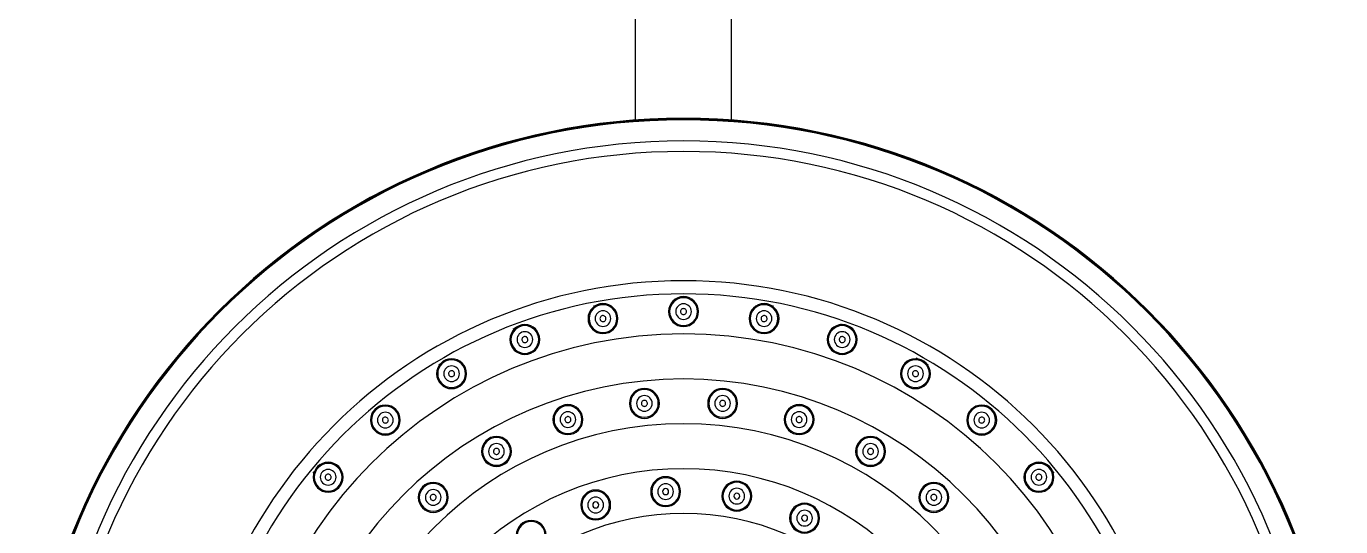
# Model space of a CAD drawing. Header units: millimetres. Extents: x 346859 to 753976, y -86090 to 5333.
# Drawn here: x 406480.4 to 406700, y -20416.9 to -20333.2 of the extents above; entities that cross this region are included whole.
import ezdxf

# ---------------------------------------------------------------- set-up
doc = ezdxf.new("R2010")
doc.units = ezdxf.units.MM
doc.header["$LTSCALE"] = 60
doc.layers.add('CO-BATH', color=6, linetype='Continuous')
doc.layers.add('F-HAT', color=251, linetype='Continuous')

# ---------------------------------------------------------------- blocks, each defined once
blk = doc.blocks.new('FFFFFEREREW')
at = {"layer": 'F-HAT'}
for p, q in [((287019.92, 71095.03), (287019.92, 71321.5)), ((287035.92, 71095.03), (287035.92, 71321.5)), ((287008.79, 71047.28), (287008.74, 71047.45)), ((287009.97, 71042.88), (287009.91, 71043.09)), ((287017.49, 71034.12), (287017.54, 71033.93)), ((287018.62, 71029.9), (287018.67, 71029.72))]:
    blk.add_line(p, q, dxfattribs=at)
for centre, radius in [((287027.92, 70985.52), 109.79), ((287027.92, 70985.52), 109.68), ((287027.92, 70985.52), 109.53), ((287027.92, 70985.52), 106.01), ((287027.92, 70985.52), 104.26), ((287027.92, 70985.52), 82.66), ((287027.92, 70985.52), 80.46), ((287027.92, 71063.02), 2.5), ((287027.92, 71063.02), 2.32), ((287014.47, 71061.85), 2.5), ((287014.47, 71061.85), 2.32), ((287014.47, 71061.85), 1.31), ((287027.92, 71063.02), 1.31), ((287041.38, 71061.85), 2.5), ((287041.38, 71061.85), 2.32), ((287041.38, 71061.85), 1.31), ((287001.42, 71058.35), 2.5), ((287054.43, 71058.35), 2.5), ((287027.92, 70985.52), 73.76), ((287001.42, 71058.35), 2.32), ((287001.42, 71058.35), 1.31), ((287054.43, 71058.35), 2.32), ((287054.43, 71058.35), 1.31), ((286989.17, 71052.64), 2.5), ((286989.17, 71052.64), 2.32), ((287066.67, 71052.64), 2.5), ((287066.67, 71052.64), 2.32), ((286989.17, 71052.64), 1.31), ((287066.67, 71052.64), 1.31), ((287027.92, 70985.52), 66.24), ((287021.39, 71047.68), 2.5), ((287021.39, 71047.68), 2.32), ((287034.46, 71047.68), 2.5), ((287034.46, 71047.68), 2.32), ((287021.39, 71047.68), 1.31), ((287034.46, 71047.68), 1.31), ((286978.11, 71044.89), 2.5), ((286978.11, 71044.89), 2.32), ((286978.11, 71044.89), 1.31), ((287008.61, 71044.97), 2.5), ((287008.61, 71044.97), 2.32), ((287008.61, 71044.97), 1.31), ((287047.24, 71044.97), 2.5), ((287047.24, 71044.97), 2.32), ((287047.24, 71044.97), 1.31), ((287077.74, 71044.89), 2.5), ((287077.74, 71044.89), 2.32), ((287077.74, 71044.89), 1.31), ((287027.92, 70985.52), 58.76), ((286996.67, 71039.65), 2.5), ((286996.67, 71039.65), 2.32), ((287059.17, 71039.65), 2.5), ((287059.17, 71039.65), 2.32), ((286996.67, 71039.65), 1.31), ((287059.17, 71039.65), 1.31), ((286968.55, 71035.34), 2.5), ((286968.55, 71035.34), 2.32), ((286968.55, 71035.34), 1.31), ((287027.92, 70985.52), 51.24), ((287087.29, 71035.34), 2.5), ((287087.29, 71035.34), 2.32), ((287087.29, 71035.34), 1.31), ((286986.1, 71031.97), 2.5), ((287019.02, 71032.18), 2.5), ((287019.02, 71032.18), 2.32), ((287030.91, 71032.93), 2.5), ((287030.91, 71032.93), 2.32), ((287069.74, 71031.97), 2.5), ((286986.1, 71031.97), 2.32), ((286986.1, 71031.97), 1.31), ((287019.02, 71032.18), 1.31), ((287019.02, 71032.18), 0.5), ((287030.91, 71032.93), 1.31), ((287030.91, 71032.93), 0.5), ((287042.6, 71030.7), 2.5), ((287042.6, 71030.7), 2.32), ((287069.74, 71031.97), 2.32), ((287069.74, 71031.97), 1.31), ((287007.7, 71028.5), 2.5), ((287007.7, 71028.5), 2.32), ((287042.6, 71030.7), 1.31), ((287042.6, 71030.7), 0.5), ((287027.92, 70985.52), 43.76), ((287007.7, 71028.5), 1.31), ((287007.7, 71028.5), 0.5), ((287053.37, 71025.63), 2.5), ((287053.37, 71025.63), 2.32)]:
    blk.add_circle(centre, radius, dxfattribs=at)
for start, end in [(89.3339, 90.6675), (99.2885, 100.8386), (79.1634, 80.7128), (109.1607, 109.9989), (69.1328, 70.0011), (119.1326, 120.7882), (59.2134, 59.9967), (129.2291, 130.6172), (49.3837, 50.7727), (139.3837, 140.7727), (39.2291, 40.6172)]:
    blk.add_arc((287027.92, 70985.52), 79.87, start, end, dxfattribs=at)
for points, knots in [([(287027.92, 71062.52), (287027.85, 71062.52), (287027.7, 71062.56), (287027.52, 71062.7), (287027.42, 71062.91), (287027.42, 71063.14), (287027.52, 71063.35), (287027.7, 71063.49), (287027.85, 71063.52), (287027.92, 71063.52)], [0, 0, 0, 0, 0.222133, 0.444289, 0.666476, 0.888675, 1.110862, 1.333019, 1.555152, 1.555152, 1.555152, 1.555152]), ([(287027.92, 71063.52), (287028, 71063.52), (287028.15, 71063.49), (287028.33, 71063.35), (287028.43, 71063.14), (287028.43, 71062.91), (287028.33, 71062.7), (287028.15, 71062.56), (287028, 71062.52), (287027.92, 71062.52)], [0, 0, 0, 0, 0.222134, 0.444291, 0.666477, 0.888675, 1.110861, 1.333018, 1.555152, 1.555152, 1.555152, 1.555152]), ([(287014.55, 71061.35), (287014.48, 71061.34), (287014.33, 71061.35), (287014.12, 71061.46), (287013.99, 71061.65), (287013.95, 71061.87), (287014.01, 71062.09), (287014.16, 71062.27), (287014.31, 71062.33), (287014.38, 71062.34)], [0, 0, 0, 0, 0.222133, 0.444289, 0.666476, 0.888675, 1.110862, 1.333019, 1.555152, 1.555152, 1.555152, 1.555152]), ([(287014.38, 71062.34), (287014.45, 71062.35), (287014.61, 71062.34), (287014.81, 71062.23), (287014.94, 71062.05), (287014.98, 71061.82), (287014.92, 71061.6), (287014.77, 71061.43), (287014.63, 71061.37), (287014.55, 71061.35)], [0, 0, 0, 0, 0.222134, 0.444291, 0.666477, 0.888675, 1.110861, 1.333018, 1.555152, 1.555152, 1.555152, 1.555152]), ([(287041.29, 71061.35), (287041.22, 71061.37), (287041.08, 71061.43), (287040.93, 71061.6), (287040.87, 71061.82), (287040.9, 71062.05), (287041.04, 71062.23), (287041.24, 71062.34), (287041.39, 71062.35), (287041.47, 71062.34)], [0, 0, 0, 0, 0.222133, 0.444289, 0.666476, 0.888675, 1.110862, 1.333019, 1.555152, 1.555152, 1.555152, 1.555152]), ([(287041.47, 71062.34), (287041.54, 71062.33), (287041.68, 71062.27), (287041.83, 71062.09), (287041.9, 71061.87), (287041.86, 71061.65), (287041.72, 71061.46), (287041.52, 71061.35), (287041.37, 71061.34), (287041.29, 71061.35)], [0, 0, 0, 0, 0.222134, 0.444291, 0.666477, 0.888675, 1.110861, 1.333018, 1.555152, 1.555152, 1.555152, 1.555152]), ([(287001.59, 71057.88), (287001.52, 71057.86), (287001.37, 71057.84), (287001.15, 71057.91), (287000.98, 71058.07), (287000.9, 71058.29), (287000.93, 71058.51), (287001.05, 71058.71), (287001.18, 71058.79), (287001.25, 71058.82)], [0, 0, 0, 0, 0.222133, 0.444289, 0.666476, 0.888675, 1.110862, 1.333019, 1.555152, 1.555152, 1.555152, 1.555152]), ([(287001.25, 71058.82), (287001.32, 71058.84), (287001.47, 71058.86), (287001.69, 71058.79), (287001.85, 71058.63), (287001.93, 71058.41), (287001.91, 71058.19), (287001.79, 71057.99), (287001.66, 71057.91), (287001.59, 71057.88)], [0, 0, 0, 0, 0.222134, 0.444291, 0.666477, 0.888675, 1.110861, 1.333018, 1.555152, 1.555152, 1.555152, 1.555152]), ([(287054.26, 71057.88), (287054.19, 71057.91), (287054.06, 71057.99), (287053.94, 71058.19), (287053.92, 71058.41), (287054, 71058.63), (287054.16, 71058.79), (287054.38, 71058.86), (287054.53, 71058.84), (287054.6, 71058.82)], [0, 0, 0, 0, 0.222133, 0.444289, 0.666476, 0.888675, 1.110862, 1.333019, 1.555152, 1.555152, 1.555152, 1.555152]), ([(287054.6, 71058.82), (287054.67, 71058.79), (287054.8, 71058.71), (287054.92, 71058.51), (287054.94, 71058.29), (287054.86, 71058.07), (287054.7, 71057.91), (287054.48, 71057.84), (287054.33, 71057.86), (287054.26, 71057.88)], [0, 0, 0, 0, 0.222134, 0.444291, 0.666477, 0.888675, 1.110861, 1.333018, 1.555152, 1.555152, 1.555152, 1.555152]), ([(286989.42, 71052.21), (286989.36, 71052.17), (286989.21, 71052.13), (286988.98, 71052.16), (286988.79, 71052.29), (286988.68, 71052.49), (286988.66, 71052.72), (286988.75, 71052.93), (286988.86, 71053.04), (286988.92, 71053.07)], [0, 0, 0, 0, 0.222133, 0.444289, 0.666476, 0.888675, 1.110862, 1.333019, 1.555152, 1.555152, 1.555152, 1.555152]), ([(286988.92, 71053.07), (286988.99, 71053.11), (286989.14, 71053.16), (286989.36, 71053.12), (286989.55, 71052.99), (286989.67, 71052.79), (286989.68, 71052.56), (286989.6, 71052.35), (286989.49, 71052.25), (286989.42, 71052.21)], [0, 0, 0, 0, 0.222134, 0.444291, 0.666477, 0.888675, 1.110861, 1.333018, 1.555152, 1.555152, 1.555152, 1.555152]), ([(287066.42, 71052.21), (287066.36, 71052.25), (287066.25, 71052.35), (287066.16, 71052.56), (287066.18, 71052.79), (287066.29, 71052.99), (287066.48, 71053.12), (287066.71, 71053.16), (287066.86, 71053.11), (287066.92, 71053.07)], [0, 0, 0, 0, 0.222133, 0.444289, 0.666476, 0.888675, 1.110862, 1.333019, 1.555152, 1.555152, 1.555152, 1.555152]), ([(287066.92, 71053.07), (287066.99, 71053.04), (287067.1, 71052.93), (287067.18, 71052.72), (287067.17, 71052.49), (287067.05, 71052.29), (287066.86, 71052.16), (287066.63, 71052.13), (287066.49, 71052.17), (287066.42, 71052.21)], [0, 0, 0, 0, 0.222134, 0.444291, 0.666477, 0.888675, 1.110861, 1.333018, 1.555152, 1.555152, 1.555152, 1.555152]), ([(287021.44, 71047.18), (287021.37, 71047.18), (287021.22, 71047.2), (287021.02, 71047.32), (287020.9, 71047.51), (287020.88, 71047.74), (287020.95, 71047.96), (287021.12, 71048.12), (287021.26, 71048.17), (287021.34, 71048.18)], [0, 0, 0, 0, 0.222339, 0.444684, 0.667036, 0.889392, 1.111744, 1.334089, 1.556428, 1.556428, 1.556428, 1.556428]), ([(287021.34, 71048.18), (287021.41, 71048.19), (287021.56, 71048.17), (287021.76, 71048.04), (287021.88, 71047.85), (287021.9, 71047.62), (287021.83, 71047.4), (287021.66, 71047.24), (287021.52, 71047.19), (287021.44, 71047.18)], [0, 0, 0, 0, 0.222339, 0.444684, 0.667037, 0.889392, 1.111744, 1.334089, 1.556428, 1.556428, 1.556428, 1.556428]), ([(287034.4, 71047.18), (287034.33, 71047.19), (287034.18, 71047.24), (287034.02, 71047.4), (287033.94, 71047.62), (287033.97, 71047.85), (287034.09, 71048.04), (287034.28, 71048.17), (287034.43, 71048.19), (287034.51, 71048.18)], [0, 0, 0, 0, 0.222339, 0.444684, 0.667036, 0.889392, 1.111744, 1.334089, 1.556428, 1.556428, 1.556428, 1.556428]), ([(287034.51, 71048.18), (287034.58, 71048.17), (287034.73, 71048.12), (287034.89, 71047.96), (287034.97, 71047.74), (287034.94, 71047.51), (287034.82, 71047.32), (287034.63, 71047.2), (287034.48, 71047.18), (287034.4, 71047.18)], [0, 0, 0, 0, 0.222339, 0.444684, 0.667037, 0.889392, 1.111744, 1.334089, 1.556428, 1.556428, 1.556428, 1.556428]), ([(287008.76, 71044.49), (287008.69, 71044.47), (287008.54, 71044.45), (287008.33, 71044.53), (287008.17, 71044.7), (287008.09, 71044.92), (287008.13, 71045.15), (287008.25, 71045.34), (287008.38, 71045.42), (287008.46, 71045.44)], [0, 0, 0, 0, 0.222339, 0.444684, 0.667036, 0.889392, 1.111744, 1.334089, 1.556428, 1.556428, 1.556428, 1.556428]), ([(287008.46, 71045.44), (287008.53, 71045.46), (287008.68, 71045.48), (287008.89, 71045.4), (287009.05, 71045.23), (287009.12, 71045.01), (287009.09, 71044.78), (287008.97, 71044.59), (287008.83, 71044.51), (287008.76, 71044.49)], [0, 0, 0, 0, 0.222339, 0.444684, 0.667037, 0.889392, 1.111744, 1.334089, 1.556428, 1.556428, 1.556428, 1.556428]), ([(287047.08, 71044.49), (287047.01, 71044.51), (287046.88, 71044.59), (287046.75, 71044.78), (287046.72, 71045.01), (287046.79, 71045.23), (287046.95, 71045.4), (287047.17, 71045.48), (287047.32, 71045.46), (287047.39, 71045.44)], [0, 0, 0, 0, 0.222339, 0.444684, 0.667036, 0.889392, 1.111744, 1.334089, 1.556428, 1.556428, 1.556428, 1.556428]), ([(287047.39, 71045.44), (287047.46, 71045.42), (287047.59, 71045.34), (287047.72, 71045.15), (287047.75, 71044.92), (287047.68, 71044.7), (287047.52, 71044.53), (287047.31, 71044.45), (287047.15, 71044.47), (287047.08, 71044.49)], [0, 0, 0, 0, 0.222339, 0.444684, 0.667037, 0.889392, 1.111744, 1.334089, 1.556428, 1.556428, 1.556428, 1.556428]), ([(286978.43, 71044.51), (286978.37, 71044.46), (286978.23, 71044.39), (286978.01, 71044.39), (286977.8, 71044.48), (286977.65, 71044.66), (286977.59, 71044.88), (286977.64, 71045.1), (286977.73, 71045.23), (286977.79, 71045.27)], [0, 0, 0, 0, 0.222133, 0.444289, 0.666476, 0.888675, 1.110862, 1.333019, 1.555152, 1.555152, 1.555152, 1.555152]), ([(286977.79, 71045.27), (286977.84, 71045.32), (286977.98, 71045.39), (286978.21, 71045.4), (286978.42, 71045.3), (286978.57, 71045.13), (286978.62, 71044.91), (286978.58, 71044.68), (286978.49, 71044.56), (286978.43, 71044.51)], [0, 0, 0, 0, 0.222134, 0.444291, 0.666477, 0.888675, 1.110861, 1.333018, 1.555152, 1.555152, 1.555152, 1.555152]), ([(287077.42, 71044.51), (287077.36, 71044.56), (287077.27, 71044.68), (287077.22, 71044.91), (287077.28, 71045.13), (287077.43, 71045.3), (287077.64, 71045.4), (287077.87, 71045.39), (287078, 71045.32), (287078.06, 71045.27)], [0, 0, 0, 0, 0.222133, 0.444289, 0.666476, 0.888675, 1.110862, 1.333019, 1.555152, 1.555152, 1.555152, 1.555152]), ([(287078.06, 71045.27), (287078.12, 71045.23), (287078.21, 71045.1), (287078.25, 71044.88), (287078.2, 71044.66), (287078.05, 71044.48), (287077.84, 71044.39), (287077.61, 71044.39), (287077.47, 71044.46), (287077.42, 71044.51)], [0, 0, 0, 0, 0.222134, 0.444291, 0.666477, 0.888675, 1.110861, 1.333018, 1.555152, 1.555152, 1.555152, 1.555152]), ([(286996.92, 71039.22), (286996.86, 71039.18), (286996.71, 71039.14), (286996.48, 71039.17), (286996.29, 71039.3), (286996.18, 71039.5), (286996.16, 71039.73), (286996.25, 71039.94), (286996.36, 71040.05), (286996.42, 71040.08)], [0, 0, 0, 0, 0.222339, 0.444684, 0.667036, 0.889392, 1.111744, 1.334089, 1.556428, 1.556428, 1.556428, 1.556428]), ([(286996.42, 71040.08), (286996.49, 71040.12), (286996.63, 71040.17), (286996.86, 71040.13), (286997.05, 71040), (286997.17, 71039.8), (286997.18, 71039.57), (286997.1, 71039.36), (286996.99, 71039.26), (286996.92, 71039.22)], [0, 0, 0, 0, 0.222339, 0.444684, 0.667037, 0.889392, 1.111744, 1.334089, 1.556428, 1.556428, 1.556428, 1.556428]), ([(287058.92, 71039.22), (287058.86, 71039.26), (287058.75, 71039.36), (287058.66, 71039.57), (287058.68, 71039.8), (287058.79, 71040), (287058.98, 71040.13), (287059.21, 71040.17), (287059.36, 71040.12), (287059.42, 71040.08)], [0, 0, 0, 0, 0.222339, 0.444684, 0.667036, 0.889392, 1.111744, 1.334089, 1.556428, 1.556428, 1.556428, 1.556428]), ([(287059.42, 71040.08), (287059.49, 71040.05), (287059.6, 71039.94), (287059.68, 71039.73), (287059.67, 71039.5), (287059.55, 71039.3), (287059.36, 71039.17), (287059.13, 71039.14), (287058.99, 71039.18), (287058.92, 71039.22)], [0, 0, 0, 0, 0.222339, 0.444684, 0.667037, 0.889392, 1.111744, 1.334089, 1.556428, 1.556428, 1.556428, 1.556428]), ([(286968.94, 71035.02), (286968.89, 71034.96), (286968.77, 71034.87), (286968.54, 71034.82), (286968.32, 71034.88), (286968.14, 71035.03), (286968.05, 71035.24), (286968.05, 71035.47), (286968.13, 71035.6), (286968.17, 71035.66)], [0, 0, 0, 0, 0.222133, 0.444289, 0.666476, 0.888675, 1.110862, 1.333019, 1.555152, 1.555152, 1.555152, 1.555152]), ([(286968.17, 71035.66), (286968.22, 71035.72), (286968.34, 71035.81), (286968.57, 71035.86), (286968.79, 71035.8), (286968.97, 71035.65), (286969.06, 71035.44), (286969.06, 71035.21), (286968.99, 71035.08), (286968.94, 71035.02)], [0, 0, 0, 0, 0.222134, 0.444291, 0.666477, 0.888675, 1.110861, 1.333018, 1.555152, 1.555152, 1.555152, 1.555152]), ([(287086.91, 71035.02), (287086.86, 71035.08), (287086.79, 71035.21), (287086.78, 71035.44), (287086.88, 71035.65), (287087.06, 71035.8), (287087.28, 71035.86), (287087.5, 71035.81), (287087.63, 71035.72), (287087.67, 71035.66)], [0, 0, 0, 0, 0.222133, 0.444289, 0.666476, 0.888675, 1.110862, 1.333019, 1.555152, 1.555152, 1.555152, 1.555152]), ([(287087.67, 71035.66), (287087.72, 71035.6), (287087.79, 71035.47), (287087.8, 71035.24), (287087.7, 71035.03), (287087.53, 71034.88), (287087.3, 71034.82), (287087.08, 71034.87), (287086.96, 71034.96), (287086.91, 71035.02)], [0, 0, 0, 0, 0.222134, 0.444291, 0.666477, 0.888675, 1.110861, 1.333018, 1.555152, 1.555152, 1.555152, 1.555152]), ([(286986.44, 71031.6), (286986.38, 71031.55), (286986.25, 71031.47), (286986.02, 71031.46), (286985.81, 71031.55), (286985.65, 71031.72), (286985.59, 71031.94), (286985.62, 71032.17), (286985.71, 71032.29), (286985.77, 71032.34)], [0, 0, 0, 0, 0.222339, 0.444684, 0.667036, 0.889392, 1.111744, 1.334089, 1.556428, 1.556428, 1.556428, 1.556428]), ([(286985.77, 71032.34), (286985.82, 71032.39), (286985.96, 71032.47), (286986.19, 71032.48), (286986.4, 71032.39), (286986.55, 71032.22), (286986.62, 71032), (286986.58, 71031.78), (286986.49, 71031.65), (286986.44, 71031.6)], [0, 0, 0, 0, 0.222339, 0.444684, 0.667037, 0.889392, 1.111744, 1.334089, 1.556428, 1.556428, 1.556428, 1.556428]), ([(287069.41, 71031.6), (287069.35, 71031.65), (287069.27, 71031.78), (287069.23, 71032), (287069.29, 71032.22), (287069.45, 71032.39), (287069.66, 71032.48), (287069.89, 71032.47), (287070.02, 71032.39), (287070.08, 71032.34)], [0, 0, 0, 0, 0.222339, 0.444684, 0.667036, 0.889392, 1.111744, 1.334089, 1.556428, 1.556428, 1.556428, 1.556428]), ([(287070.08, 71032.34), (287070.13, 71032.29), (287070.22, 71032.17), (287070.26, 71031.94), (287070.19, 71031.72), (287070.04, 71031.55), (287069.83, 71031.46), (287069.6, 71031.47), (287069.46, 71031.55), (287069.41, 71031.6)], [0, 0, 0, 0, 0.222339, 0.444684, 0.667037, 0.889392, 1.111744, 1.334089, 1.556428, 1.556428, 1.556428, 1.556428])]:
    blk.add_open_spline(points, degree=3, knots=knots, dxfattribs=at)

msp = doc.modelspace()

# ---------------------------------------------------------------- block references
at = {"layer": 'CO-BATH', "xscale": -1, "rotation": 359.9999999999999}
msp.add_blockref('FFFFFEREREW', (693618.14, -91443.94), dxfattribs=at)

doc.saveas('drawing.dxf')
